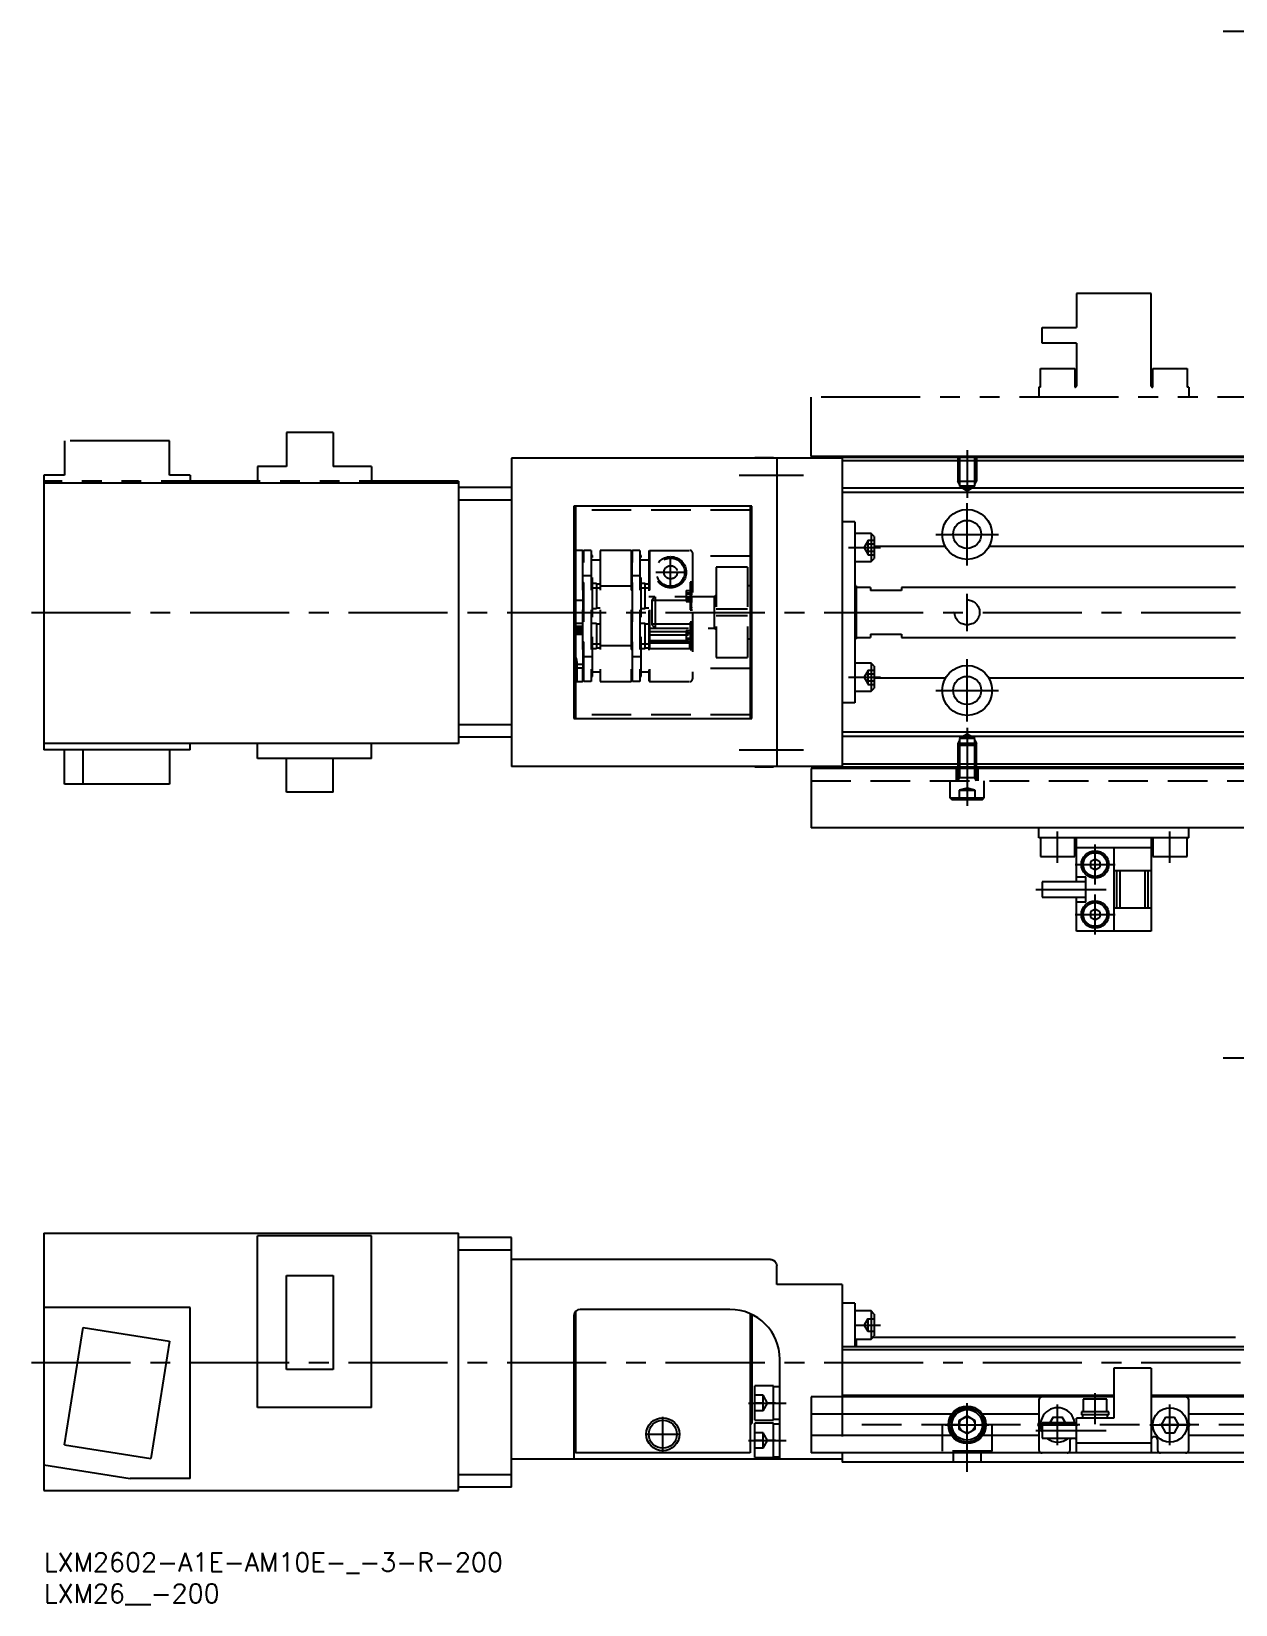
# Model space of a CAD drawing. Extents: x -2 to 393, y -8 to 266.
# Drawn here: x -2 to 190.9, y -8.3 to 243.8 of the extents above; entities that cross this region are included whole.
import ezdxf

# ---------------------------------------------------------------- set-up
doc = ezdxf.new("R2010")
doc.units = 0
doc.header["$LTSCALE"] = 0.5
for name, pattern in [('CENTER', [50.8, 31.75, -6.35, 6.35, -6.35]), ('DASHED', [19.05, 12.7, -6.35]), ('PHANTOM', [63.5, 31.75, -6.35, 6.35, -6.35, 6.35, -6.35])]:
    doc.linetypes.add(name, pattern=pattern)
for name, color, linetype in [('MSM_CENTER', 1, 'CENTER'), ('MSM_CONTINUOUS', 7, 'CONTINUOUS'), ('MSM_DASHED', 4, 'DASHED'), ('MSM_IMAGINARY', 6, 'PHANTOM'), ('MSM_PART_NUMBER', 7, 'CONTINUOUS')]:
    doc.layers.add(name, color=color, linetype=linetype)
doc.styles.get("Standard").update_dxf_attribs({"font": 'txt.shx', "height": 3, "bigfont": 'bigfont.shx'})

# ---------------------------------------------------------------- blocks, each defined once
blk = doc.blocks.new('*U8')
at = {"layer": 'MSM_PART_NUMBER'}
blk.add_text('LXM26__-200', height=3, dxfattribs=at).set_placement((0, -8))
blk = doc.blocks.new('*U9')
at = {"layer": 'MSM_PART_NUMBER'}
blk.add_text('LXM2602-A1E-AM10E-_-3-R-200', height=3, dxfattribs=at).set_placement((0, -3))

msp = doc.modelspace()

# ---------------------------------------------------------------- linework, layer by layer
at = {"layer": 'MSM_CENTER'}
for p, q in [((268.9, 243.76), (188.9, 243.76)), ((147.9, 176.68), (147.9, 169.05)), ((111.4, 172.68), (121.71, 172.68)), ((147.9, 158.18), (147.9, 168.18)), ((142.9, 163.18), (152.9, 163.18)), ((100.4, 154.75), (100.4, 159.48)), ((128.9, 161.07), (134, 161.07)), ((98.04, 157.11), (102.76, 157.11)), ((147.9, 147.68), (147.9, 153.68)), ((-2, 150.68), (339.9, 150.68)), ((147.9, 133.18), (147.9, 143.18)), ((128.9, 140.29), (134, 140.29)), ((142.9, 138.18), (152.9, 138.18)), ((147.9, 132.19), (147.9, 119.68)), ((111.4, 128.68), (121.71, 128.68)), ((162.4, 110.58), (162.4, 115.58)), ((168.4, 107.08), (168.4, 113.48)), ((180.4, 110.58), (180.4, 115.58)), ((165.2, 110.28), (171.6, 110.28)), ((158.9, 106.28), (170.15, 106.28)), ((168.4, 99.08), (168.4, 105.48)), ((165.2, 102.28), (171.6, 102.28)), ((268.9, 79.28), (188.9, 79.28)), ((129.9, 36.5), (134, 36.5)), ((-2, 30.5), (339.9, 30.5)), ((168.4, 20.6), (168.4, 25.6)), ((112.9, 24), (118.9, 24)), ((147.9, 13), (147.9, 24)), ((162.4, 17.25), (162.4, 23.75)), ((180.4, 17.25), (180.4, 23.75)), ((99.15, 16.22), (99.15, 21.78)), ((144.4, 20.5), (151.4, 20.5)), ((159.15, 20.5), (165.65, 20.5)), ((177.15, 20.5), (183.65, 20.5)), ((96.37, 19), (101.93, 19)), ((112.9, 18), (118.9, 18)), ((158.9, 19.6), (170.15, 19.6))]:
    msp.add_line(p, q, dxfattribs=at)
at = {"layer": 'MSM_CONTINUOUS'}
for p, q in [((127.9, 175.38), (74.9, 175.38)), ((74.9, 175.38), (74.9, 125.98)), ((113.9, 175.38), (113.9, 175.43)), ((116.9, 175.43), (113.9, 175.43)), ((116.9, 175.38), (116.9, 175.43)), ((117.4, 175.38), (117.4, 125.98)), ((127.9, 175.68), (127.9, 125.68)), ((327.9, 175.68), (127.9, 175.68)), ((327.9, 175.48), (127.9, 175.48)), ((327.9, 174.98), (127.9, 174.98)), ((66.4, 171.38), (0, 171.38)), ((0, 171.38), (0, 128.68)), ((66.4, 171.38), (66.4, 129.68)), ((74.9, 170.68), (66.4, 170.68)), ((197.9, 170.58), (127.9, 170.58)), ((197.9, 169.88), (127.9, 169.88)), ((74.9, 168.68), (66.4, 168.68)), ((84.9, 167.68), (84.9, 133.68)), ((113.4, 167.68), (84.9, 167.68)), ((84.9, 167.08), (85.15, 167.08)), ((85.15, 167.68), (85.15, 133.68)), ((113.15, 167.68), (113.15, 133.68)), ((113.15, 167.08), (113.4, 167.08)), ((113.4, 133.68), (113.4, 167.68)), ((129.9, 165.18), (127.9, 165.18)), ((129.9, 165.18), (129.9, 136.18)), ((132.5, 163.32), (129.9, 163.32)), ((132.5, 163.32), (132.5, 158.82)), ((133, 162.82), (132.5, 163.32)), ((133, 162.82), (133, 159.32)), ((85.15, 159.68), (84.9, 159.68)), ((113.4, 159.68), (113.15, 159.68)), ((129.9, 158.82), (132.5, 158.82)), ((132.5, 158.82), (133, 159.32)), ((144.41, 161.22), (133, 161.22)), ((197.9, 161.22), (151.39, 161.22)), ((113.4, 154.93), (113.15, 154.93)), ((130.1, 154.93), (129.9, 154.93)), ((130.1, 154.93), (130.1, 146.43)), ((132.4, 154.68), (130.1, 154.68)), ((132.4, 154.68), (132.4, 154.18)), ((137.4, 154.18), (132.4, 154.18)), ((137.4, 154.68), (137.4, 154.18)), ((190.9, 154.68), (137.4, 154.68)), ((113.15, 146.43), (113.4, 146.43)), ((129.9, 146.43), (130.1, 146.43)), ((130.1, 146.68), (132.4, 146.68)), ((132.4, 147.18), (137.4, 147.18)), ((132.4, 147.18), (132.4, 146.68)), ((137.4, 147.18), (137.4, 146.68)), ((137.4, 146.68), (190.9, 146.68)), ((85.15, 141.68), (84.9, 141.68)), ((113.4, 141.68), (113.15, 141.68)), ((132.5, 142.54), (129.9, 142.54)), ((132.5, 142.54), (132.5, 138.04)), ((133, 142.04), (132.5, 142.54)), ((133, 142.04), (133, 138.54)), ((144.41, 140.14), (133, 140.14)), ((197.9, 140.14), (151.39, 140.14)), ((129.9, 136.18), (127.9, 136.18)), ((129.9, 138.04), (132.5, 138.04)), ((132.5, 138.04), (133, 138.54)), ((84.9, 134.28), (85.15, 134.28)), ((84.9, 133.68), (113.4, 133.68)), ((113.15, 134.28), (113.4, 134.28)), ((74.9, 132.68), (66.4, 132.68)), ((197.9, 131.48), (127.9, 131.48)), ((66.4, 129.68), (0, 129.68)), ((23.4, 128.68), (0, 128.68)), ((3.3, 123.18), (3.3, 128.68)), ((6.27, 123.18), (6.27, 128.68)), ((20.1, 128.68), (20.1, 123.18)), ((23.4, 128.68), (23.4, 129.68)), ((34.2, 127.28), (34.2, 129.68)), ((52.5, 127.28), (52.5, 129.68)), ((74.9, 130.68), (66.4, 130.68)), ((197.9, 130.78), (127.9, 130.78)), ((52.5, 127.28), (34.2, 127.28)), ((38.88, 121.88), (38.88, 127.28)), ((46.33, 121.88), (46.33, 127.28)), ((223.9, 126.38), (127.9, 126.38)), ((127.9, 125.98), (74.9, 125.98)), ((113.9, 125.93), (113.9, 125.98)), ((113.9, 125.93), (116.9, 125.93)), ((116.9, 125.93), (116.9, 125.98)), ((122.9, 125.68), (122.9, 116.18)), ((223.9, 125.68), (122.9, 125.68)), ((223.9, 125.88), (127.9, 125.88)), ((20.1, 123.18), (3.3, 123.18)), ((46.33, 121.88), (38.88, 121.88)), ((223.9, 116.18), (122.9, 116.18)), ((159.4, 114.58), (159.4, 116.18)), ((183.4, 114.58), (183.4, 116.18)), ((183.4, 114.58), (159.4, 114.58)), ((159.65, 114.58), (159.65, 111.58)), ((165.15, 111.58), (165.15, 114.58)), ((165.4, 107.53), (165.4, 114.45)), ((177.4, 114.45), (177.4, 99.58)), ((177.65, 114.58), (177.65, 111.58)), ((183.15, 111.58), (183.15, 114.58)), ((159.65, 111.58), (165.15, 111.58)), ((177.4, 112.98), (165.4, 112.98)), ((168.4, 111.15), (167.65, 110.71)), ((169.15, 110.71), (168.4, 111.15)), ((171.4, 112.98), (171.4, 99.58)), ((177.65, 111.58), (183.15, 111.58)), ((167.65, 110.71), (167.65, 109.85)), ((167.65, 109.85), (168.4, 109.41)), ((168.4, 109.41), (169.15, 109.85)), ((169.15, 110.71), (169.15, 109.85)), ((177.4, 109.28), (171.4, 109.28)), ((171.9, 103.28), (171.9, 109.28)), ((172.4, 103.28), (172.4, 109.28)), ((176.4, 103.28), (176.4, 109.28)), ((176.9, 103.28), (176.9, 109.28)), ((159.9, 107.53), (159.9, 105.03)), ((166.9, 107.53), (159.9, 107.53)), ((166.9, 108.28), (165.4, 108.28)), ((166.9, 104.28), (166.9, 108.28)), ((159.9, 105.03), (166.9, 105.03)), ((165.4, 99.58), (165.4, 105.03)), ((165.4, 104.28), (166.9, 104.28)), ((168.4, 103.15), (167.65, 102.71)), ((167.65, 102.71), (167.65, 101.85)), ((167.65, 101.85), (168.4, 101.41)), ((169.15, 102.71), (168.4, 103.15)), ((168.4, 101.41), (169.15, 101.85)), ((169.15, 102.71), (169.15, 101.85)), ((177.4, 103.28), (171.4, 103.28)), ((177.4, 99.58), (165.4, 99.58)), ((0, 51.2), (66.4, 51.2)), ((0, 51.2), (0, 10)), ((34.2, 23.3), (34.2, 50.8)), ((52.5, 50.8), (34.2, 50.8)), ((52.5, 23.3), (52.5, 50.8)), ((66.4, 10), (66.4, 51.2)), ((74.9, 50.5), (66.4, 50.5)), ((74.9, 10.5), (74.9, 50.5)), ((74.9, 48.5), (66.4, 48.5)), ((116.4, 47), (74.9, 47)), ((116.4, 47), (116.41, 47)), ((116.41, 47), (116.61, 46.98)), ((116.61, 46.98), (116.85, 46.89)), ((116.85, 46.89), (117.07, 46.74)), ((117.07, 46.74), (117.21, 46.59)), ((117.21, 46.59), (117.32, 46.4)), ((117.32, 46.4), (117.38, 46.22)), ((117.38, 46.22), (117.4, 46)), ((117.4, 43), (117.4, 46)), ((38.88, 44.45), (46.33, 44.45)), ((38.88, 29.35), (38.88, 44.45)), ((46.33, 44.45), (46.33, 29.35)), ((127.9, 43), (117.4, 43)), ((127.9, 43), (127.9, 25)), ((23.4, 39.3), (0, 39.3)), ((23.4, 11.9), (23.4, 39.3)), ((84.9, 38), (84.9, 15)), ((85.15, 38.66), (85.15, 16)), ((109.9, 39), (85.9, 39)), ((113.15, 38.31), (113.15, 16)), ((113.4, 38.19), (113.4, 20.7)), ((129.9, 40), (127.9, 40)), ((129.9, 40), (129.9, 33)), ((132.5, 38.75), (129.9, 38.75)), ((133, 38.25), (132.5, 38.75)), ((132.5, 38.75), (132.5, 34.25)), ((133, 38.25), (133, 34.75)), ((3.3, 17.31), (6.27, 36.08)), ((6.27, 36.08), (20.1, 33.89)), ((20.1, 33.89), (17.13, 15.12)), ((113.4, 34.75), (113.15, 34.75)), ((223.9, 33), (127.9, 33)), ((129.9, 34.25), (132.5, 34.25)), ((130.1, 34.25), (130.1, 33)), ((132.5, 34.25), (133, 34.75)), ((190.9, 34.5), (132.75, 34.5)), ((117.9, 15), (117.9, 31)), ((223.9, 32.5), (127.9, 32.5)), ((46.33, 29.35), (38.88, 29.35)), ((171.4, 29.6), (171.4, 21.6)), ((177.4, 29.6), (171.4, 29.6)), ((177.4, 29.6), (177.4, 16)), ((113.15, 26.25), (113.4, 26.25)), ((113.9, 21.25), (113.9, 26.75)), ((116.9, 26.75), (113.9, 26.75)), ((116.9, 21.25), (116.9, 26.75)), ((117.9, 26.6), (116.9, 26.6)), ((52.5, 23.3), (34.2, 23.3)), ((171.4, 25), (122.9, 25)), ((122.9, 25), (122.9, 16)), ((171.4, 25.2), (127.9, 25.2)), ((159.4, 24.5), (159.4, 16.5)), ((166.5, 24.6), (166.5, 22.6)), ((170.3, 24.6), (166.5, 24.6)), ((170.3, 22.6), (170.3, 24.6)), ((227.9, 25.2), (177.4, 25.2)), ((227.9, 25), (177.4, 25)), ((183.4, 16.5), (183.4, 24.5)), ((84.9, 20.7), (85.15, 20.7)), ((113.15, 20.7), (113.4, 20.7)), ((113.9, 21.25), (116.9, 21.25)), ((113.9, 15.25), (113.9, 20.75)), ((116.9, 20.75), (113.9, 20.75)), ((116.9, 21.4), (117.9, 21.4)), ((116.9, 15.25), (116.9, 20.75)), ((117.9, 20.6), (116.9, 20.6)), ((145.43, 22.2), (122.9, 22.2)), ((146.65, 21.22), (147.9, 21.94)), ((146.65, 19.78), (146.65, 21.22)), ((147.9, 21.94), (149.15, 21.22)), ((149.15, 21.22), (149.15, 19.78)), ((159.4, 22.2), (150.37, 22.2)), ((159.4, 20.8), (159.22, 20.5)), ((159.22, 20.5), (159.4, 20.2)), ((165.4, 20.85), (159.9, 20.85)), ((159.9, 20.85), (159.9, 18.35)), ((161.68, 21.75), (161.16, 20.85)), ((161.68, 21.75), (163.12, 21.75)), ((163.64, 20.85), (163.12, 21.75)), ((171.4, 21.6), (165.4, 21.6)), ((165.4, 16), (165.4, 21.6)), ((166.2, 22.6), (166.2, 22.1)), ((170.6, 22.6), (166.2, 22.6)), ((170.6, 22.1), (166.2, 22.1)), ((166.4, 22.1), (166.4, 21.6)), ((170.4, 21.6), (170.4, 22.1)), ((170.6, 22.1), (170.6, 22.6)), ((179.68, 21.75), (178.96, 20.5)), ((178.96, 20.5), (179.68, 19.25)), ((179.68, 21.75), (181.12, 21.75)), ((181.84, 20.5), (181.12, 21.75)), ((181.12, 19.25), (181.84, 20.5)), ((215.9, 22.2), (183.4, 22.2)), ((183.58, 20.5), (183.4, 20.8)), ((183.4, 20.2), (183.58, 20.5)), ((145.43, 18.8), (122.9, 18.8)), ((147.9, 19.06), (146.65, 19.78)), ((149.15, 19.78), (147.9, 19.06)), ((159.4, 18.8), (150.37, 18.8)), ((159.9, 18.35), (165.4, 18.35)), ((164.4, 16.5), (164.4, 18.1)), ((165.4, 17.65), (177.4, 17.65)), ((165.45, 17.65), (165.45, 17.6)), ((177.35, 17.65), (177.35, 17.6)), ((178.4, 18.1), (178.4, 16.5)), ((179.68, 19.25), (181.12, 19.25)), ((215.9, 18.8), (183.4, 18.8)), ((3.3, 17.31), (17.13, 15.12)), ((113.15, 16), (85.15, 16)), ((113.9, 15.25), (116.9, 15.25)), ((116.9, 15.4), (117.9, 15.4)), ((332.9, 16), (122.9, 16)), ((127.9, 16), (127.9, 14.5)), ((165.4, 17.6), (177.4, 17.6)), ((0, 14.09), (13.82, 11.9)), ((127.9, 15), (74.9, 15)), ((327.9, 14.5), (127.9, 14.5)), ((23.4, 11.9), (13.82, 11.9)), ((74.9, 12.5), (66.4, 12.5)), ((74.9, 10.5), (66.4, 10.5)), ((0, 10), (66.4, 10))]:
    msp.add_line(p, q, dxfattribs=at)
for centre, radius in [((147.9, 163.18), 4), ((147.9, 163.18), 2.25), ((147.9, 138.18), 4), ((147.9, 138.18), 2.25), ((168.4, 110.28), 2.2), ((168.4, 110.28), 1.9), ((168.4, 102.28), 2.2), ((168.4, 102.28), 1.9), ((147.9, 20.5), 3), ((147.9, 20.5), 2.75), ((147.9, 20.5), 2.45), ((180.4, 20.5), 2.75), ((99.15, 19), 2.65), ((99.15, 19), 2.25), ((147.9, 20.5), 1.25)]:
    msp.add_circle(centre, radius, dxfattribs=at)
for centre, radius, start, end in [((165.14, 114.27), 0.311, 34.723, 88.9034), ((177.66, 114.26), 0.318, 91.7128, 144.6608), ((85.9, 38), 1, 90, 180), ((109.9, 31), 8, 0, 90), ((159.9, 24.5), 0.5, 90, 180), ((162.4, 20.5), 2.75, 7.312, 204.62), ((182.9, 24.5), 0.5, 0, 90), ((162.4, 20.5), 2.75, 231.4273, 308.5727), ((164.9, 18.1), 0.5, 150, 180), ((164.9, 18.1), 0.5, 0, 30), ((177.9, 18.1), 0.5, 0, 180), ((159.9, 16.5), 0.5, 180, 270), ((163.9, 16.5), 0.5, 270, 0), ((178.9, 16.5), 0.5, 180, 270), ((182.9, 16.5), 0.5, 270, 0)]:
    msp.add_arc(centre, radius, start, end, dxfattribs=at)
at = {"layer": 'MSM_DASHED'}
for p, q in [((146.4, 175.68), (146.4, 171.68)), ((146.67, 175.68), (146.67, 170.88)), ((149.13, 170.88), (149.13, 175.68)), ((149.4, 175.68), (149.4, 171.68)), ((146.4, 171.68), (149.4, 171.68)), ((146.67, 171.21), (146.4, 171.68)), ((149.13, 171.21), (149.4, 171.68)), ((146.67, 170.88), (147.9, 170.17)), ((149.13, 170.88), (146.67, 170.88)), ((147.9, 170.17), (149.13, 170.88)), ((113.15, 167.08), (85.15, 167.08)), ((132, 162.07), (131.42, 161.07)), ((132, 162.23), (133, 162.23)), ((132, 162.23), (132, 159.92)), ((132, 161.65), (133, 161.65)), ((85.15, 159.68), (84.9, 159.68)), ((86.3, 160.61), (85.15, 160.61)), ((86.3, 160.61), (86.3, 139.61)), ((86.4, 160.51), (86.3, 160.61)), ((86.5, 160.61), (86.4, 160.51)), ((86.4, 139.71), (86.4, 160.51)), ((86.5, 139.62), (86.5, 160.61)), ((87.65, 160.61), (86.5, 160.61)), ((87.65, 160.61), (87.65, 139.62)), ((87.9, 159.81), (87.65, 159.81)), ((87.9, 140.41), (87.9, 159.81)), ((89.1, 159.07), (87.9, 159.07)), ((94.1, 160.61), (89.1, 160.61)), ((89.1, 160.61), (89.1, 139.61)), ((94.2, 160.51), (94.1, 160.61)), ((94.1, 160.61), (94.1, 139.61)), ((94.3, 160.61), (94.2, 160.51)), ((94.2, 160.51), (94.2, 139.71)), ((94.3, 139.62), (94.3, 160.61)), ((95.45, 160.61), (94.3, 160.61)), ((95.45, 160.61), (95.45, 139.62)), ((95.7, 159.81), (95.45, 159.81)), ((95.7, 140.41), (95.7, 159.81)), ((96.9, 159.07), (95.7, 159.07)), ((96.9, 160.51), (97, 160.61)), ((96.9, 160.51), (96.9, 139.71)), ((97, 160.61), (97, 139.61)), ((97, 160.61), (103.5, 160.61)), ((103.9, 160.21), (103.9, 140.01)), ((113.15, 159.68), (103.9, 159.68)), ((131.42, 161.07), (132, 160.07)), ((132, 160.49), (133, 160.49)), ((132, 159.92), (133, 159.92)), ((86.4, 156.49), (86.5, 156.59)), ((86.5, 156.59), (87.65, 156.59)), ((94.2, 156.49), (94.3, 156.59)), ((94.3, 156.59), (95.45, 156.59)), ((107.7, 157.93), (107.7, 143.43)), ((112.7, 157.93), (107.7, 157.93)), ((112.7, 157.91), (107.7, 157.91)), ((112.7, 157.93), (112.7, 143.43)), ((87.9, 155.11), (87.65, 155.11)), ((88.5, 155.3), (87.9, 155.3)), ((87.9, 154.62), (89.1, 154.62)), ((88.5, 155.3), (88.5, 151.3)), ((89.1, 155.2), (88.5, 155.2)), ((94.2, 154.86), (89.1, 154.86)), ((95.7, 155.11), (95.45, 155.11)), ((96.3, 155.3), (95.7, 155.3)), ((95.7, 154.62), (96.9, 154.62)), ((96.3, 151.3), (96.3, 155.3)), ((96.9, 155.2), (96.3, 155.2)), ((102.9, 154.17), (103.9, 154.17)), ((102.9, 154.17), (102.9, 152.44)), ((102.9, 153.8), (103.9, 153.8)), ((103.9, 155.5), (103.55, 155.5)), ((103.55, 155.5), (103.55, 151.1)), ((103.7, 155.3), (103.55, 155.3)), ((103.9, 155.1), (103.7, 155.3)), ((103.7, 155.3), (103.7, 151.3)), ((113.15, 154.93), (112.7, 154.93)), ((86.4, 152.61), (85.15, 152.61)), ((87.9, 151.3), (88.5, 151.3)), ((88.5, 151.4), (89.1, 151.4)), ((95.7, 151.3), (96.3, 151.3)), ((96.3, 151.4), (96.9, 151.4)), ((107.4, 153.18), (96.9, 153.18)), ((103.9, 152.58), (96.9, 152.58)), ((97.9, 153.18), (97.4, 152.68)), ((97.4, 152.68), (97.4, 148.68)), ((97.9, 153.18), (97.9, 148.18)), ((102.9, 153.67), (103.9, 153.67)), ((102.9, 152.94), (103.9, 152.94)), ((102.9, 152.81), (103.9, 152.81)), ((102.9, 152.44), (103.9, 152.44)), ((103.55, 151.3), (103.7, 151.3)), ((103.7, 151.3), (103.9, 151.5)), ((107.7, 153.48), (107.4, 153.18)), ((107.4, 153.18), (107.4, 148.18)), ((107.7, 151.23), (112.7, 151.23)), ((86.4, 148.88), (85.15, 148.88)), ((88.5, 148.92), (87.9, 148.92)), ((88.5, 148.92), (88.5, 144.92)), ((89.1, 148.82), (88.5, 148.82)), ((96.3, 148.92), (95.7, 148.92)), ((96.3, 144.92), (96.3, 148.92)), ((96.9, 148.82), (96.3, 148.82)), ((103.9, 148.78), (96.9, 148.78)), ((103.55, 151.1), (103.9, 151.1)), ((103.9, 149.12), (103.55, 149.12)), ((103.55, 149.12), (103.55, 144.72)), ((103.7, 148.92), (103.55, 148.92)), ((103.9, 148.72), (103.7, 148.92)), ((103.7, 148.92), (103.7, 144.92)), ((112.7, 150.13), (107.7, 150.13)), ((85.15, 148.48), (86.4, 148.48)), ((85.15, 148.24), (86.3, 148.24)), ((86.4, 147.97), (85.15, 147.97)), ((86.4, 147.9), (85.15, 147.9)), ((85.15, 147.61), (86.4, 147.61)), ((86.3, 147.27), (85.15, 147.27)), ((85.15, 147.21), (86.4, 147.21)), ((86.3, 148.24), (86.4, 148.26)), ((86.4, 147.29), (86.3, 147.27)), ((96.9, 148.18), (107.4, 148.18)), ((96.9, 147.61), (103.9, 147.61)), ((96.9, 147.08), (103.9, 147.08)), ((96.9, 146.19), (103.9, 146.19)), ((97.4, 148.68), (97.9, 148.18)), ((102.9, 147.79), (103.9, 147.79)), ((102.9, 147.79), (102.9, 146.06)), ((102.9, 147.42), (103.9, 147.42)), ((102.9, 147.29), (103.9, 147.29)), ((102.9, 146.56), (103.9, 146.56)), ((102.9, 146.43), (103.9, 146.43)), ((107.4, 148.18), (107.7, 147.88)), ((112.7, 146.43), (113.15, 146.43)), ((86.4, 143.74), (86.5, 143.63)), ((87.65, 145.11), (87.9, 145.11)), ((89.1, 145.61), (87.9, 145.61)), ((87.9, 144.92), (88.5, 144.92)), ((88.5, 145.02), (89.1, 145.02)), ((89.1, 145.36), (94.2, 145.36)), ((94.2, 143.74), (94.3, 143.63)), ((95.45, 145.11), (95.7, 145.11)), ((96.9, 145.61), (95.7, 145.61)), ((95.7, 144.92), (96.3, 144.92)), ((96.3, 145.02), (96.9, 145.02)), ((97, 145.8), (96.9, 145.84)), ((96.9, 145.78), (103.9, 145.78)), ((96.9, 144.95), (97, 144.91)), ((103.5, 145.8), (97, 145.8)), ((97, 144.91), (103.5, 144.91)), ((102.9, 146.06), (103.9, 146.06)), ((103.5, 144.91), (103.5, 145.8)), ((103.55, 144.92), (103.7, 144.92)), ((103.55, 144.72), (103.9, 144.72)), ((103.7, 144.92), (103.9, 145.12)), ((85.15, 141.68), (84.9, 141.68)), ((86.3, 142.33), (85.15, 142.33)), ((85.15, 141.82), (86.3, 141.82)), ((85.4, 139.72), (85.4, 142.76)), ((86.4, 142.41), (86.3, 142.33)), ((86.3, 141.82), (86.4, 141.9)), ((86.5, 143.63), (87.65, 143.63)), ((87.9, 141.16), (89.1, 141.16)), ((94.3, 143.63), (95.45, 143.63)), ((95.7, 141.16), (96.9, 141.16)), ((113.15, 141.68), (103.9, 141.68)), ((107.7, 143.45), (112.7, 143.45)), ((107.7, 143.43), (112.7, 143.43)), ((132, 141.29), (131.42, 140.29)), ((132, 141.44), (133, 141.44)), ((132, 141.44), (132, 139.13)), ((85.17, 139.61), (86.3, 139.61)), ((86.3, 139.61), (86.4, 139.71)), ((86.5, 139.62), (86.4, 139.72)), ((87.65, 139.62), (86.5, 139.62)), ((87.65, 140.41), (87.9, 140.41)), ((89.1, 139.61), (94.1, 139.61)), ((94.1, 139.61), (94.2, 139.71)), ((94.3, 139.62), (94.2, 139.72)), ((95.45, 139.62), (94.3, 139.62)), ((95.45, 140.41), (95.7, 140.41)), ((96.9, 139.71), (97, 139.61)), ((97, 139.61), (103.5, 139.61)), ((131.42, 140.29), (132, 139.29)), ((132, 140.86), (133, 140.86)), ((132, 139.71), (133, 139.71)), ((132, 139.13), (133, 139.13)), ((113.15, 134.28), (85.15, 134.28)), ((147.9, 131.19), (146.67, 130.48)), ((149.13, 130.48), (147.9, 131.19)), ((146.67, 130.15), (146.4, 129.68)), ((146.4, 129.68), (146.4, 123.68)), ((149.4, 129.68), (146.4, 129.68)), ((146.67, 129.68), (146.4, 129.41)), ((146.4, 129.41), (149.4, 129.41)), ((146.67, 130.48), (146.67, 124.18)), ((149.13, 130.48), (146.67, 130.48)), ((149.13, 124.18), (149.13, 130.48)), ((149.13, 130.15), (149.4, 129.68)), ((149.4, 129.41), (149.13, 129.68)), ((149.4, 123.68), (149.4, 129.68)), ((122.9, 123.68), (223.9, 123.68)), ((145.15, 123.68), (145.15, 120.98)), ((146.15, 125.68), (146.15, 123.68)), ((149.4, 124.18), (146.4, 124.18)), ((146.4, 123.68), (146.67, 124.18)), ((149.4, 123.68), (149.13, 124.18)), ((149.65, 123.68), (149.65, 125.68)), ((150.65, 120.98), (150.65, 123.68)), ((147.9, 122.51), (146.65, 122.18)), ((146.65, 122.18), (146.65, 120.68)), ((146.65, 122.18), (149.15, 122.18)), ((149.15, 122.18), (147.9, 122.51)), ((147.9, 122.18), (147.9, 120.68)), ((149.15, 122.18), (149.15, 120.68)), ((145.15, 120.98), (145.45, 120.68)), ((145.15, 120.98), (150.65, 120.98)), ((145.45, 120.68), (150.35, 120.68)), ((150.35, 120.68), (150.65, 120.98)), ((132, 37.5), (131.42, 36.5)), ((131.42, 36.5), (132, 35.5)), ((132, 37.5), (133, 37.5)), ((132, 37.5), (132, 35.5)), ((132, 36.5), (133, 36.5)), ((132, 35.5), (133, 35.5)), ((115.2, 25.25), (113.9, 25.25)), ((115.2, 22.75), (115.2, 25.25)), ((115.92, 24), (115.2, 25.25)), ((115.2, 24), (113.9, 24)), ((115.2, 22.75), (113.9, 22.75)), ((115.2, 22.75), (115.92, 24)), ((117.2, 24), (115.9, 24)), ((127.9, 25), (127.9, 16)), ((327.9, 20.5), (127.9, 20.5)), ((143.9, 20.5), (143.9, 16.3)), ((151.9, 16.3), (151.9, 20.5)), ((115.2, 19.25), (113.9, 19.25)), ((115.2, 18), (113.9, 18)), ((115.2, 16.75), (115.2, 19.25)), ((115.92, 18), (115.2, 19.25)), ((115.2, 16.75), (115.92, 18)), ((117.2, 18), (115.9, 18)), ((115.2, 16.75), (113.9, 16.75)), ((151.9, 16.3), (143.9, 16.3)), ((145.65, 16.3), (145.65, 14.5)), ((150.15, 14.5), (150.15, 16.3))]:
    msp.add_line(p, q, dxfattribs=at)
for centre, radius in [((100.4, 157.11), 2.5), ((100.4, 157.11), 2.25), ((100.4, 157.11), 1.06), ((147.9, 150.68), 2)]:
    msp.add_circle(centre, radius, dxfattribs=at)
for centre, radius, start, end in [((103.5, 160.21), 0.4, 359.9744, 89.9823), ((103.54, 146.23), 0.437, 264.2291, 324.657), ((103.53, 145.37), 0.464, 266.2159, 322.6703), ((83.94, 142.76), 1.46, 326.0284, 33.9716), ((84.92, 139.55), 0.508, 19.5832, 63.2685), ((85.17, 140.17), 0.559, 267.7494, 286.9653), ((85.31, 139.72), 0.09, 286.1983, 357.7901), ((103.5, 140.01), 0.4, 270, 0)]:
    msp.add_arc(centre, radius, start, end, dxfattribs=at)
at = {"layer": 'MSM_IMAGINARY'}
for p, q in [((165.4, 201.78), (165.4, 196.33)), ((177.4, 201.78), (165.4, 201.78)), ((177.4, 186.91), (177.4, 201.78)), ((159.9, 193.83), (159.9, 196.33)), ((159.9, 196.33), (165.4, 196.33)), ((165.4, 193.83), (159.9, 193.83)), ((165.4, 193.83), (165.4, 186.91)), ((159.65, 189.78), (165.15, 189.78)), ((159.65, 186.78), (159.65, 189.78)), ((165.15, 189.78), (165.15, 186.78)), ((177.65, 189.78), (183.15, 189.78)), ((177.65, 186.78), (177.65, 189.78)), ((183.15, 189.78), (183.15, 186.78)), ((159.4, 186.78), (159.4, 185.18)), ((159.65, 186.78), (159.4, 186.78)), ((183.4, 186.78), (183.15, 186.78)), ((183.4, 186.78), (183.4, 185.18)), ((122.9, 175.68), (122.9, 185.18)), ((330.9, 185.18), (122.9, 185.18)), ((38.88, 179.48), (38.88, 174.08)), ((46.33, 179.48), (38.88, 179.48)), ((46.33, 179.48), (46.33, 174.08)), ((3.3, 178.18), (3.3, 172.68)), ((20.1, 178.18), (3.3, 178.18)), ((20.1, 172.68), (20.1, 178.18)), ((34.2, 174.08), (34.2, 171.68)), ((38.88, 174.08), (34.2, 174.08)), ((52.5, 174.08), (46.33, 174.08)), ((52.5, 174.08), (52.5, 171.68)), ((127.9, 175.68), (122.9, 175.68)), ((0, 172.68), (0, 171.38)), ((3.3, 172.68), (0, 172.68)), ((66.4, 171.68), (0, 171.68)), ((23.4, 172.68), (20.1, 172.68)), ((23.4, 172.68), (23.4, 171.68)), ((66.4, 171.68), (66.4, 171.38))]:
    msp.add_line(p, q, dxfattribs=at)
for centre, radius, start, end in [((165.2, 186.99), 0.214, 256.5646, 339.8089), ((177.6, 186.99), 0.213, 199.9844, 283.642)]:
    msp.add_arc(centre, radius, start, end, dxfattribs=at)

# ---------------------------------------------------------------- block references
at = {"layer": 'MSM_CONTINUOUS'}
for name in ['*U9', '*U8']:
    msp.add_blockref(name, (0, 0), dxfattribs=at)

doc.saveas('drawing.dxf')
